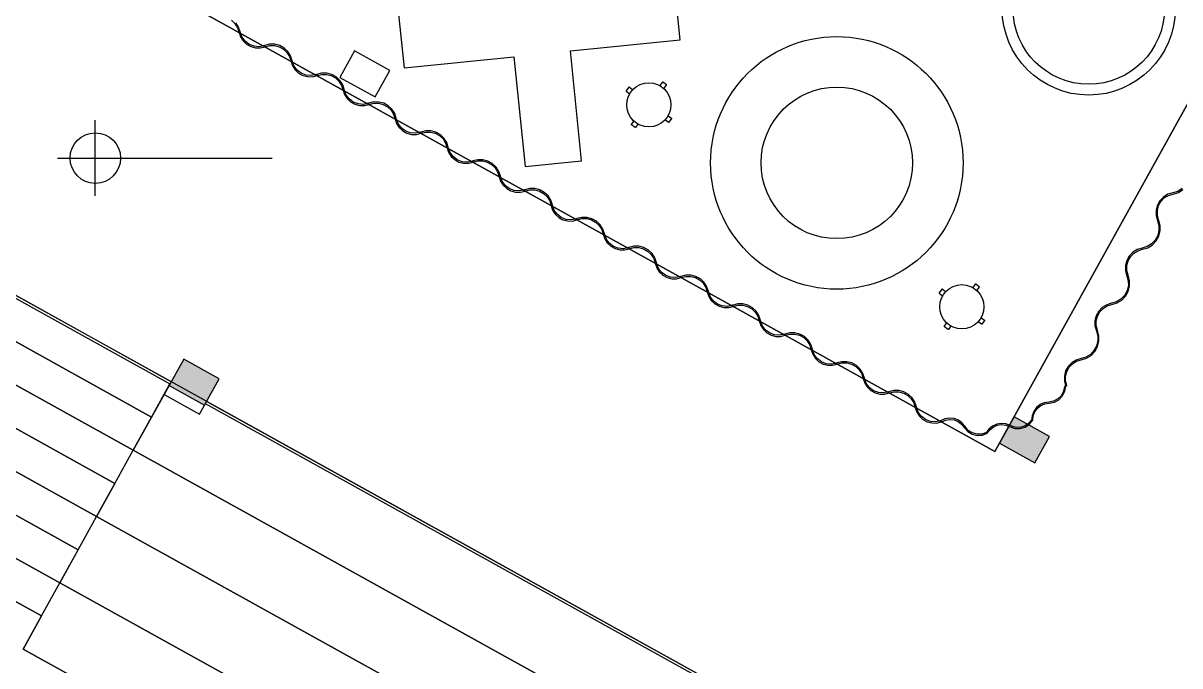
# Model space of a CAD drawing. Header units: metres. Extents: x 2.5 to 42.6, y 0.9 to 31.9.
# Drawn here: x 29.367 to 32.975, y 22.313 to 24.316 of the extents above; entities that cross this region are included whole.
import ezdxf

# ---------------------------------------------------------------- set-up
doc = ezdxf.new("R2010")
doc.units = ezdxf.units.M
for name, color, linetype in [('ARREDI', 9, 'Continuous'), ('PARETI_STRUTTURE', 7, 'Continuous'), ('PILASTRI_SETTI', 8, 'Continuous')]:
    doc.layers.add(name, color=color, linetype=linetype)

msp = doc.modelspace()

# ---------------------------------------------------------------- linework, layer by layer
at = {"layer": 'ARREDI'}
for points in [[(31.056, 24.4056), (31.0213, 24.7483), (30.845, 24.7305), (30.8797, 24.3877), (30.537, 24.353), (30.5548, 24.1767), (30.8976, 24.2114), (30.9323, 23.8687), (31.1086, 23.8865), (31.0739, 24.2293), (31.4166, 24.264), (31.3988, 24.4403)], [(30.2023, 24.1975), (30.207, 24.1832), (30.2151, 24.1705), (30.2261, 24.1602), (30.2392, 24.1529), (30.2538, 24.1491), (30.2688, 24.1489), (30.2834, 24.1525), (30.2816, 24.156), (30.2656, 24.1526), (30.2492, 24.1539), (30.234, 24.1598), (30.221, 24.1698), (30.2114, 24.1831), (30.2061, 24.1986), (30.2011, 24.2138), (30.1926, 24.2273), (30.1809, 24.2383), (30.1669, 24.246), (30.1515, 24.25), (30.1355, 24.2501), (30.12, 24.2462), (30.1211, 24.2425), (30.1358, 24.2462), (30.1509, 24.2462), (30.1655, 24.2424), (30.1787, 24.2351), (30.1897, 24.2247), (30.1977, 24.2119)], [(30.3646, 24.1075), (30.3693, 24.0932), (30.3774, 24.0806), (30.3883, 24.0703), (30.4015, 24.063), (30.416, 24.0591), (30.4311, 24.059), (30.4457, 24.0626), (30.4439, 24.066), (30.4279, 24.0626), (30.4115, 24.0639), (30.3962, 24.0698), (30.3833, 24.0798), (30.3737, 24.0931), (30.3683, 24.1086), (30.3634, 24.1238), (30.3549, 24.1374), (30.3432, 24.1483), (30.3292, 24.1561), (30.3137, 24.1601), (30.2978, 24.1602), (30.2822, 24.1562), (30.2834, 24.1525), (30.298, 24.1563), (30.3132, 24.1562), (30.3278, 24.1524), (30.341, 24.1451), (30.3519, 24.1347), (30.36, 24.1219)], [(30.5268, 24.0176), (30.5316, 24.0033), (30.5397, 23.9906), (30.5506, 23.9803), (30.5638, 23.973), (30.5783, 23.9692), (30.5934, 23.969), (30.608, 23.9726), (30.6062, 23.9761), (30.5902, 23.9727), (30.5738, 23.974), (30.5585, 23.9799), (30.5456, 23.9899), (30.536, 24.0032), (30.5306, 24.0187), (30.5257, 24.0339), (30.5171, 24.0474), (30.5055, 24.0584), (30.4915, 24.0661), (30.476, 24.0701), (30.46, 24.0702), (30.4445, 24.0663), (30.4457, 24.0626), (30.4603, 24.0663), (30.4754, 24.0663), (30.4901, 24.0625), (30.5033, 24.0552), (30.5142, 24.0448), (30.5223, 24.032)], [(30.6891, 23.9276), (30.6939, 23.9133), (30.7019, 23.9007), (30.7129, 23.8904), (30.7261, 23.8831), (30.7406, 23.8792), (30.7557, 23.8791), (30.7703, 23.8827), (30.7685, 23.8861), (30.7524, 23.8827), (30.7361, 23.884), (30.7208, 23.8899), (30.7078, 23.8999), (30.6983, 23.9132), (30.6929, 23.9287), (30.688, 23.9439), (30.6794, 23.9575), (30.6678, 23.9684), (30.6538, 23.9762), (30.6383, 23.9802), (30.6223, 23.9803), (30.6068, 23.9763), (30.608, 23.9726), (30.6226, 23.9764), (30.6377, 23.9763), (30.6524, 23.9725), (30.6656, 23.9652), (30.6765, 23.9548), (30.6846, 23.942)], [(30.8514, 23.8377), (30.8561, 23.8234), (30.8642, 23.8107), (30.8752, 23.8004), (30.8884, 23.7931), (30.9029, 23.7893), (30.918, 23.7891), (30.9326, 23.7927), (30.9308, 23.7962), (30.9147, 23.7928), (30.8984, 23.7941), (30.8831, 23.8), (30.8701, 23.81), (30.8606, 23.8233), (30.8552, 23.8388), (30.8503, 23.854), (30.8417, 23.8675), (30.8301, 23.8785), (30.8161, 23.8862), (30.8006, 23.8902), (30.7846, 23.8903), (30.7691, 23.8864), (30.7703, 23.8827), (30.7849, 23.8864), (30.8, 23.8864), (30.8146, 23.8826), (30.8279, 23.8753), (30.8388, 23.8649), (30.8468, 23.8521)], [(31.0137, 23.7477), (31.0184, 23.7334), (31.0265, 23.7208), (31.0375, 23.7105), (31.0506, 23.7032), (31.0652, 23.6993), (31.0802, 23.6992), (31.0949, 23.7028), (31.093, 23.7062), (31.077, 23.7028), (31.0607, 23.7041), (31.0454, 23.71), (31.0324, 23.72), (31.0229, 23.7333), (31.0175, 23.7488), (31.0126, 23.764), (31.004, 23.7775), (30.9924, 23.7885), (30.9784, 23.7963), (30.9629, 23.8003), (30.9469, 23.8004), (30.9314, 23.7964), (30.9326, 23.7927), (30.9472, 23.7965), (30.9623, 23.7964), (30.9769, 23.7926), (30.9901, 23.7853), (31.0011, 23.7749), (31.0091, 23.7621)], [(31.176, 23.6578), (31.1807, 23.6435), (31.1888, 23.6308), (31.1998, 23.6205), (31.2129, 23.6132), (31.2275, 23.6094), (31.2425, 23.6092), (31.2571, 23.6128), (31.2553, 23.6163), (31.2393, 23.6129), (31.223, 23.6142), (31.2077, 23.6201), (31.1947, 23.6301), (31.1851, 23.6434), (31.1798, 23.6589), (31.1748, 23.6741), (31.1663, 23.6876), (31.1547, 23.6986), (31.1407, 23.7063), (31.1252, 23.7103), (31.1092, 23.7104), (31.0937, 23.7065), (31.0949, 23.7028), (31.1095, 23.7065), (31.1246, 23.7065), (31.1392, 23.7027), (31.1524, 23.6954), (31.1634, 23.685), (31.1714, 23.6722)], [(32.8575, 23.6149), (32.8421, 23.6102), (32.8284, 23.6017), (32.8173, 23.5901), (32.8095, 23.576), (32.8055, 23.5604), (32.8056, 23.5443), (32.8098, 23.5288), (32.8133, 23.5306), (32.8094, 23.5452), (32.8094, 23.5602), (32.8132, 23.5748), (32.8206, 23.588), (32.831, 23.5989), (32.8439, 23.6067), (32.8584, 23.611), (32.8747, 23.6159), (32.8893, 23.6248), (32.9011, 23.6371), (32.9094, 23.652), (32.9136, 23.6686), (32.9135, 23.6856), (32.909, 23.7021), (32.9052, 23.701), (32.9096, 23.6854), (32.9097, 23.6692), (32.9058, 23.6536), (32.898, 23.6395), (32.8868, 23.6278), (32.873, 23.6194)], [(31.3383, 23.5678), (31.343, 23.5535), (31.3511, 23.5409), (31.3621, 23.5306), (31.3752, 23.5233), (31.3898, 23.5194), (31.4048, 23.5193), (31.4194, 23.5229), (31.4176, 23.5263), (31.4016, 23.5229), (31.3852, 23.5242), (31.37, 23.5301), (31.357, 23.5401), (31.3474, 23.5534), (31.3421, 23.5689), (31.3371, 23.5841), (31.3286, 23.5976), (31.3169, 23.6086), (31.303, 23.6164), (31.2875, 23.6204), (31.2715, 23.6205), (31.256, 23.6165), (31.2571, 23.6128), (31.2718, 23.6166), (31.2869, 23.6165), (31.3015, 23.6127), (31.3147, 23.6054), (31.3257, 23.595), (31.3337, 23.5822)], [(31.5006, 23.4779), (31.5053, 23.4636), (31.5134, 23.4509), (31.5244, 23.4406), (31.5375, 23.4333), (31.5521, 23.4295), (31.5671, 23.4293), (31.5817, 23.4329), (31.5799, 23.4364), (31.5639, 23.433), (31.5475, 23.4343), (31.5323, 23.4402), (31.5193, 23.4502), (31.5097, 23.4635), (31.5044, 23.479), (31.4994, 23.4942), (31.4909, 23.5077), (31.4792, 23.5187), (31.4652, 23.5264), (31.4498, 23.5304), (31.4338, 23.5305), (31.4183, 23.5266), (31.4194, 23.5229), (31.4341, 23.5266), (31.4492, 23.5266), (31.4638, 23.5228), (31.477, 23.5155), (31.488, 23.5051), (31.496, 23.4923)], [(32.7621, 23.4427), (32.7467, 23.438), (32.7329, 23.4296), (32.7218, 23.4179), (32.714, 23.4038), (32.71, 23.3882), (32.7102, 23.3721), (32.7144, 23.3566), (32.7179, 23.3584), (32.714, 23.373), (32.714, 23.3881), (32.7178, 23.4027), (32.7251, 23.4158), (32.7356, 23.4267), (32.7485, 23.4345), (32.7629, 23.4388), (32.7793, 23.4437), (32.7938, 23.4526), (32.8057, 23.4649), (32.814, 23.4799), (32.8182, 23.4964), (32.818, 23.5134), (32.8136, 23.5299), (32.8098, 23.5288), (32.8141, 23.5132), (32.8143, 23.4971), (32.8104, 23.4814), (32.8025, 23.4673), (32.7913, 23.4556), (32.7776, 23.4473)], [(31.6629, 23.3879), (31.6676, 23.3736), (31.6757, 23.361), (31.6866, 23.3507), (31.6998, 23.3434), (31.7143, 23.3395), (31.7294, 23.3394), (31.744, 23.343), (31.7422, 23.3464), (31.7262, 23.343), (31.7098, 23.3443), (31.6945, 23.3502), (31.6816, 23.3602), (31.672, 23.3735), (31.6666, 23.389), (31.6617, 23.4042), (31.6532, 23.4177), (31.6415, 23.4287), (31.6275, 23.4365), (31.612, 23.4405), (31.5961, 23.4406), (31.5805, 23.4366), (31.5817, 23.4329), (31.5963, 23.4367), (31.6115, 23.4366), (31.6261, 23.4328), (31.6393, 23.4255), (31.6503, 23.4151), (31.6583, 23.4023)], [(31.8251, 23.298), (31.8299, 23.2837), (31.838, 23.271), (31.8489, 23.2607), (31.8621, 23.2534), (31.8766, 23.2496), (31.8917, 23.2494), (31.9063, 23.253), (31.9045, 23.2565), (31.8885, 23.2531), (31.8721, 23.2544), (31.8568, 23.2603), (31.8439, 23.2703), (31.8343, 23.2836), (31.8289, 23.2991), (31.824, 23.3143), (31.8154, 23.3278), (31.8038, 23.3388), (31.7898, 23.3465), (31.7743, 23.3505), (31.7583, 23.3506), (31.7428, 23.3467), (31.744, 23.3429), (31.7586, 23.3467), (31.7737, 23.3467), (31.7884, 23.3429), (31.8016, 23.3356), (31.8125, 23.3252), (31.8206, 23.3124)], [(32.6666, 23.2705), (32.6512, 23.2658), (32.6375, 23.2574), (32.6264, 23.2457), (32.6186, 23.2317), (32.6146, 23.216), (32.6147, 23.1999), (32.6189, 23.1844), (32.6224, 23.1862), (32.6186, 23.2008), (32.6185, 23.2159), (32.6223, 23.2305), (32.6297, 23.2436), (32.6402, 23.2545), (32.653, 23.2623), (32.6675, 23.2667), (32.6838, 23.2715), (32.6984, 23.2804), (32.7102, 23.2927), (32.7185, 23.3077), (32.7227, 23.3242), (32.7226, 23.3413), (32.7181, 23.3577), (32.7144, 23.3566), (32.7187, 23.341), (32.7189, 23.3249), (32.7149, 23.3092), (32.7071, 23.2951), (32.6959, 23.2835), (32.6821, 23.2751)], [(31.9874, 23.208), (31.9922, 23.1937), (32.0002, 23.1811), (32.0112, 23.1707), (32.0244, 23.1635), (32.0389, 23.1596), (32.054, 23.1595), (32.0686, 23.1631), (32.0668, 23.1665), (32.0507, 23.1631), (32.0344, 23.1644), (32.0191, 23.1703), (32.0061, 23.1803), (31.9966, 23.1936), (31.9912, 23.2091), (31.9863, 23.2243), (31.9777, 23.2378), (31.9661, 23.2488), (31.9521, 23.2566), (31.9366, 23.2606), (31.9206, 23.2607), (31.9051, 23.2567), (31.9063, 23.253), (31.9209, 23.2567), (31.936, 23.2567), (31.9507, 23.2529), (31.9639, 23.2456), (31.9748, 23.2352), (31.9829, 23.2224)], [(32.1497, 23.1181), (32.1544, 23.1038), (32.1625, 23.0911), (32.1735, 23.0808), (32.1867, 23.0735), (32.2012, 23.0697), (32.2163, 23.0695), (32.2309, 23.0731), (32.2291, 23.0766), (32.213, 23.0732), (32.1967, 23.0745), (32.1814, 23.0804), (32.1684, 23.0904), (32.1589, 23.1037), (32.1535, 23.1192), (32.1486, 23.1344), (32.14, 23.1479), (32.1284, 23.1589), (32.1144, 23.1666), (32.0989, 23.1706), (32.0829, 23.1707), (32.0674, 23.1668), (32.0686, 23.163), (32.0832, 23.1668), (32.0983, 23.1668), (32.1129, 23.163), (32.1262, 23.1557), (32.1371, 23.1453), (32.1451, 23.1325)], [(32.5676, 23.1312), (32.5835, 23.1344), (32.5977, 23.1422), (32.609, 23.1539), (32.6163, 23.1684), (32.6189, 23.1844), (32.6151, 23.1835), (32.6124, 23.1687), (32.6053, 23.1553), (32.5946, 23.1447), (32.5813, 23.1377), (32.5664, 23.135), (32.5521, 23.1328), (32.5388, 23.1269), (32.5275, 23.1177), (32.519, 23.1059), (32.5139, 23.0923), (32.5125, 23.0778), (32.5163, 23.0781), (32.5177, 23.0917), (32.5226, 23.1045), (32.5307, 23.1155), (32.5414, 23.124), (32.554, 23.1294)], [(32.3026, 23.0552), (32.3133, 23.043), (32.3271, 23.0346), (32.3429, 23.0307), (32.3591, 23.0316), (32.3743, 23.0374), (32.3716, 23.0403), (32.3574, 23.0352), (32.3423, 23.0346), (32.3277, 23.0385), (32.315, 23.0466), (32.3052, 23.0582), (32.2961, 23.0695), (32.2843, 23.078), (32.2708, 23.0832), (32.2563, 23.0846), (32.242, 23.0823), (32.2287, 23.0762), (32.2309, 23.0731), (32.2434, 23.0787), (32.2569, 23.0808), (32.2705, 23.0793), (32.2832, 23.0743), (32.2942, 23.066)], [(32.4453, 23.0577), (32.4606, 23.0525), (32.4768, 23.0522), (32.4924, 23.0566), (32.506, 23.0655), (32.5163, 23.0781), (32.5125, 23.0793), (32.5028, 23.0678), (32.49, 23.0597), (32.4754, 23.0558), (32.4603, 23.0565), (32.4461, 23.0616), (32.4326, 23.0668), (32.4181, 23.0683), (32.4038, 23.066), (32.3905, 23.0601), (32.3793, 23.0508), (32.3708, 23.039), (32.3743, 23.0374), (32.3823, 23.0485), (32.3929, 23.0571), (32.4054, 23.0626), (32.419, 23.0646), (32.4326, 23.0629)]]:
    msp.add_lwpolyline(points, close=True, dxfattribs=at)
for points in [[(30.0164, 24.325), (30.0274, 24.3146), (30.0354, 24.3018), (30.04, 24.2874), (30.0447, 24.2731), (30.0528, 24.2605), (30.0638, 24.2502), (30.0769, 24.2429), (30.0915, 24.239), (30.1065, 24.2389), (30.1211, 24.2425), (30.1193, 24.2459), (30.1033, 24.2425), (30.0869, 24.2438), (30.0717, 24.2497), (30.0587, 24.2597), (30.0491, 24.273), (30.0437, 24.2885), (30.0388, 24.3037), (30.0303, 24.3173)], [(31.2561, 24.1159), (31.2477, 24.1045)], [(31.2477, 24.1045), (31.2479, 24.1034)], [(31.2572, 24.1161), (31.2561, 24.1159)], [(31.268, 24.1082), (31.2572, 24.1161)], [(31.3606, 24.1321), (31.3527, 24.1213)], [(31.3617, 24.1323), (31.3606, 24.1321)], [(31.3731, 24.1239), (31.3617, 24.1323)], [(31.3654, 24.112), (31.3733, 24.1228)], [(31.3733, 24.1228), (31.3731, 24.1239)], [(31.2479, 24.1034), (31.2587, 24.0955)], [(31.2639, 24), (31.2718, 24.0108)], [(31.2641, 23.9989), (31.2639, 24)], [(31.2755, 23.9905), (31.2641, 23.9989)], [(31.2845, 24.0015), (31.2766, 23.9907)], [(31.38, 24.0067), (31.3692, 24.0146)], [(31.3785, 24.0273), (31.3893, 24.0194)], [(31.3811, 24.0068), (31.38, 24.0067)], [(31.3895, 24.0183), (31.3811, 24.0068)], [(31.3893, 24.0194), (31.3895, 24.0183)], [(31.2766, 23.9907), (31.2755, 23.9905)], [(32.9822, 23.8), (32.9684, 23.7916), (32.953, 23.787), (32.9375, 23.7824), (32.9238, 23.7739), (32.9127, 23.7623), (32.9049, 23.7482), (32.9009, 23.7326), (32.901, 23.7165), (32.9052, 23.701), (32.9087, 23.7028), (32.9049, 23.7174), (32.9049, 23.7324), (32.9086, 23.747), (32.916, 23.7602), (32.9265, 23.771), (32.9394, 23.7789), (32.9538, 23.7832), (32.9702, 23.7881), (32.9847, 23.797)], [(32.3369, 23.5026), (32.329, 23.4918)], [(32.338, 23.5027), (32.3369, 23.5026)], [(32.3494, 23.4944), (32.338, 23.5027)], [(32.3417, 23.4824), (32.3496, 23.4933)], [(32.3496, 23.4933), (32.3494, 23.4944)], [(32.2324, 23.4864), (32.224, 23.4749)], [(32.224, 23.475), (32.2242, 23.4739)], [(32.2242, 23.4739), (32.235, 23.4659)], [(32.2335, 23.4866), (32.2324, 23.4864)], [(32.2443, 23.4786), (32.2335, 23.4866)], [(32.3563, 23.3772), (32.3455, 23.3851)], [(32.3548, 23.3978), (32.3656, 23.3899)], [(32.3658, 23.3888), (32.3574, 23.3773)], [(32.3656, 23.3899), (32.3658, 23.3888)], [(32.2402, 23.3704), (32.2481, 23.3813)], [(32.2404, 23.3693), (32.2402, 23.3704)], [(32.2518, 23.361), (32.2404, 23.3694)], [(32.2529, 23.3611), (32.2518, 23.361)], [(32.2608, 23.372), (32.2529, 23.3612)], [(32.3574, 23.3773), (32.3563, 23.3772)]]:
    msp.add_lwpolyline(points, dxfattribs=at)
for centre, radius in [((32.6906, 24.3616), 0.27), ((32.6906, 24.3616), 0.2362), ((31.9048, 23.8804), 0.3937), ((31.3186, 24.0614), 0.0689), ((31.9048, 23.8804), 0.2362), ((32.2949, 23.4319), 0.0689)]:
    msp.add_circle(centre, radius, dxfattribs=at)
at = {"layer": 'PARETI_STRUTTURE'}
for points in [[(32.3979, 22.9805), (29.6084, 24.5266), (32.3979, 22.9805), (33.2607, 24.5371), (32.3979, 22.9805)], [(29.5918, 23.7772), (29.5918, 24.0135)], [(29.4737, 23.8953), (30.1431, 23.8953)], [(29.1227, 23.5894), (31.8863, 22.0576)], [(29.143, 23.5691), (29.8247, 23.1913)], [(31.8364, 22.0853), (29.9387, 23.1371), (29.9778, 23.2077), (29.8676, 23.2688), (29.8285, 23.1982), (29.1468, 23.576)], [(29.7674, 23.088), (29.8247, 23.1913)], [(29.8218, 23.1861), (29.8066, 23.1586)], [(29.8066, 23.1586), (29.7102, 22.9847), (29.7674, 23.088)], [(29.8066, 23.1586), (29.9167, 23.0975), (29.932, 23.1251)], [(29.9349, 23.1302), (31.8326, 22.0784)], [(29.6529, 22.8814), (29.7102, 22.9847)], [(29.5384, 22.6747), (29.5956, 22.7781)], [(29.5886, 22.7654), (29.4811, 22.5714), (29.5384, 22.6747)], [(29.4238, 22.4681), (29.4811, 22.5714)]]:
    msp.add_lwpolyline(points, dxfattribs=at)
for points in [[(30.3544, 24.1469), (30.4646, 24.0859), (30.5104, 24.1685), (30.4002, 24.2296)], [(29.7674, 23.088), (29.0857, 23.4658)], [(29.7102, 22.9847), (29.0285, 23.3625)], [(29.6529, 22.8814), (28.9712, 23.2592)], [(29.8218, 23.1861), (29.932, 23.125), (29.9778, 23.2077), (29.8676, 23.2688)], [(29.5956, 22.778), (28.914, 23.1559)], [(32.4122, 23.0064), (32.5224, 22.9453), (32.5682, 23.0279), (32.458, 23.089)], [(29.5384, 22.6747), (28.8567, 23.0526)], [(31.7181, 21.8718), (29.7102, 22.9847)], [(29.4811, 22.5714), (28.7994, 22.9493)], [(29.6529, 22.8814), (29.5956, 22.778)], [(29.4238, 22.4681), (28.7422, 22.8459)], [(31.6035, 21.6651), (29.5956, 22.778)], [(31.489, 21.4585), (29.4811, 22.5714)], [(29.4238, 22.4681), (29.3666, 22.3648)], [(31.3745, 21.2519), (29.3666, 22.3648)]]:
    msp.add_lwpolyline(points, close=True, dxfattribs=at)
msp.add_circle((29.5918, 23.8953), 0.0787, dxfattribs=at)
at = {"layer": 'PILASTRI_SETTI'}
for points in [[(29.932, 23.1251), (29.9778, 23.2077), (29.8218, 23.1861), (29.8676, 23.2688)], [(32.5224, 22.9453), (32.5682, 23.0279), (32.4122, 23.0064), (32.458, 23.089)]]:
    msp.add_solid(points, dxfattribs=at)

doc.saveas('drawing.dxf')
